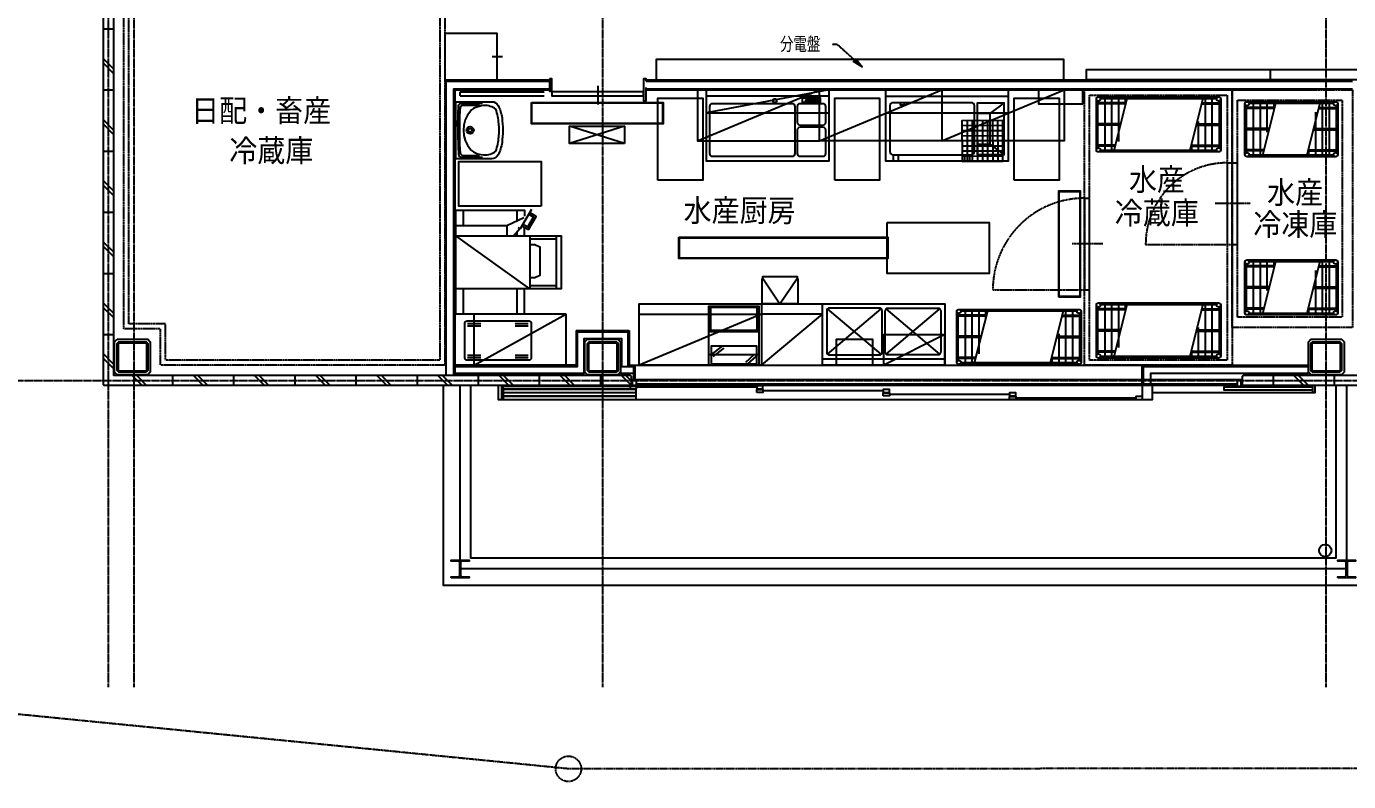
# Model space of a CAD drawing. Header units: millimetres. Extents: x 0 to 181737, y 0 to 59400.
# Drawn here: x 109059 to 122034, y 13639 to 21049 of the extents above; entities that cross this region are included whole.
import ezdxf
from ezdxf.enums import TextEntityAlignment as Align

# ---------------------------------------------------------------- set-up
doc = ezdxf.new("R2010")
doc.units = ezdxf.units.MM
doc.header["$LTSCALE"] = 0.2
for name, pattern in [('CENTER', [50.8, 31.75, -6.35, 6.35, -6.35]), ('HIDDEN', [9.525, 6.35, -3.175]), ('HIDDEN2', [4.7625, 3.175, -1.5875]), ('PHANTOM', [63.5, 31.75, -6.35, 6.35, -6.35, 6.35, -6.35])]:
    doc.linetypes.add(name, pattern=pattern)
doc.layers.get('Defpoints').update_dxf_attribs({"color": 5})
for name, color, linetype in [('A_什器', 9, 'HIDDEN'), ('A_境界線', 9, 'PHANTOM'), ('A_室名', 8, 'Continuous'), ('A_建築', 8, 'Continuous')]:
    doc.layers.add(name, color=color, linetype=linetype)
doc.layers.add('A_通芯', color=8, linetype='CENTER', plot=False)
doc.styles.get("Standard").update_dxf_attribs({"font": 'simplex.shx', "width": 0.8, "bigfont": 'extfont2.shx'})

msp = doc.modelspace()

# ---------------------------------------------------------------- hatches: boundary and pattern name
at = {"layer": 'Defpoints', "linetype": 'Continuous'}
msp.add_hatch(color=256, dxfattribs=at).paths.add_polyline_path([(117198.31, 20729.36), (117260.49, 20651.03), (117176.28, 20704.96)])

# ---------------------------------------------------------------- linework, layer by layer
at = {"layer": 'A_什器'}
for p, q in [((120842.28, 19710), (120842.28, 18910)), ((120842.28, 19710), (120942.3, 19710)), ((120842.3, 19710), (120842.3, 18910)), ((120942.3, 18910), (120942.3, 19710)), ((119442.28, 19363.21), (119442.29, 18463.21)), ((119442.28, 19363.21), (119492.29, 19363.21)), ((119442.29, 19363.21), (119442.3, 18463.21)), ((119492.3, 18463.21), (119492.29, 19363.21)), ((121071.14, 19311.26), (120722.71, 19311.26)), ((121071.15, 19311.26), (120722.72, 19311.26)), ((119621.14, 18914.48), (119322.7, 18914.48)), ((119621.15, 18914.48), (119322.72, 18914.48)), ((120042.28, 18910), (120942.3, 18910)), ((118542.29, 18463.2), (119492.3, 18463.21))]:
    msp.add_line(p, q, dxfattribs=at)
msp.add_lwpolyline([(113164.8, 22125), (113164.8, 17725), (110375, 17725), (110375, 18080), (110014.8, 18080), (110014.8, 22125), (113164.8, 22125)], dxfattribs=at)
for points in [[(113114.8, 22075), (113114.8, 17775), (110425, 17775), (110425, 18130), (110064.8, 18130), (110064.8, 22075)], [(119442.3, 20425), (120892.3, 20425), (120892.3, 17725), (119442.3, 17725)], [(119492.3, 20375), (120842.3, 20375), (120842.3, 17775), (119492.3, 17775)], [(120892.3, 20425), (122072.3, 20425), (122072.3, 18095), (120892.3, 18095)], [(120942.3, 20325), (121971.1, 20325), (121971.1, 18195.15), (120942.3, 18195.15)]]:
    msp.add_lwpolyline(points, close=True, dxfattribs=at)
at = {"layer": 'A_什器', "linetype": 'Continuous'}
for points in [[(113164.8, 20980), (113164.8, 20525), (113679.8, 20525), (113679.8, 20980)], [(119463.4, 20525), (119463.4, 20625.26), (123063.4, 20625.26), (123063.4, 20525)], [(118993.71, 20425), (119423.71, 20425), (119423.71, 20285), (118993.71, 20285)], [(115256.5, 19538.58), (115256.5, 20344.58), (115696.5, 20344.58), (115696.5, 19538.58)], [(116673.12, 20345), (116673.12, 20305), (116853.12, 20305), (116853.12, 20345)], [(116703.12, 20330), (116703.12, 20320), (116823.12, 20320), (116823.12, 20330)], [(116991.38, 19538.58), (116991.38, 20344.58), (117431.38, 20344.58), (117431.38, 19538.58)], [(118753.32, 19538.58), (118753.32, 20344.58), (119193.32, 20344.58), (119193.32, 19538.58)], [(118241.53, 19723.42), (118641.53, 19725), (118639.95, 20125), (118239.95, 20123.42)], [(114927.88, 19898.5), (114387.88, 20068.5), (114927.88, 20068.5)], [(114109.35, 19284.15), (113303.35, 19284.15), (113303.35, 19724.15), (114109.35, 19724.15)], [(117507.11, 19124.99), (118507.11, 19124.99), (118507.11, 18624.99), (117507.11, 18624.99)], [(116226.5, 18295), (116226.5, 18065), (115776.5, 18065), (115776.5, 18295)], [(115782.42, 17735), (115782.42, 17915), (116222.42, 17915), (116222.42, 17735)], [(117006.4, 17725), (117366.4, 17725), (117366.4, 17975), (117006.4, 17975)]]:
    msp.add_lwpolyline(points, close=True, dxfattribs=at)
for points in [[(113629.8, 20752.5), (113729.8, 20752.5)], [(121263.4, 20625.26), (121263.4, 20525)], [(116843.13, 19925), (118043.13, 20425), (118043.13, 19925), (119243.13, 20425), (119243.13, 19925), (116843.13, 19925), (116843.13, 20425), (115643.13, 20425), (115643.13, 19925), (116843.13, 19925)], [(115643.13, 19925), (116843.13, 20425)], [(116933.12, 20425), (116933.12, 19725), (115733.12, 19725), (115733.12, 20425), (116933.12, 20425), (115733.12, 20200), (116933.12, 20200)], [(116843.13, 20425), (119243.13, 20425)], [(117493.12, 20425), (118693.12, 20425), (118693.12, 19725), (117493.12, 19725), (117493.12, 20425)], [(116933.12, 20365), (115733.12, 20365)], [(117493.12, 20365), (118693.12, 20365)], [(117633.27, 20300), (117633.27, 20278.66), (117675.05, 20278.66), (117675.05, 20300)], [(118393.12, 19895), (118513.5, 19895), (118653.12, 19790), (118393.12, 19790), (118393.12, 20300), (118653.12, 20300), (118513.5, 20195), (118393.12, 20195)], [(118653.12, 19790), (118653.12, 20300)], [(119558.54, 19836.84), (119558.54, 20336.84)], [(119573.54, 19856.21), (119573.54, 20317.48)], [(119849.35, 20299.69), (119573.54, 20299.69)], [(119846.34, 20289.69), (119573.54, 20289.69)], [(119578.54, 20356.84), (120761.54, 20356.84)], [(119597.9, 20341.84), (120739.17, 20341.84)], [(119640.54, 20341.84), (119640.54, 19831.84)], [(119707.54, 20341.84), (119707.54, 19831.84)], [(119733.54, 19831.84), (119862.07, 20341.84)], [(119774.54, 20341.84), (119774.54, 19919.73)], [(119841.54, 20341.84), (119841.54, 20273.79)], [(120603.54, 20341.84), (120475, 19831.84)], [(120587.8, 20289.69), (120763.54, 20289.69)], [(120590.82, 20299.69), (120763.54, 20299.69)], [(120629.54, 19831.84), (120629.54, 20341.84)], [(120696.54, 19831.84), (120696.54, 20341.84)], [(120763.54, 20317.48), (120763.54, 19856.21)], [(120778.54, 20336.84), (120778.54, 19836.84)], [(121017.07, 19790.22), (121017.07, 20290.22)], [(121032.07, 19809.59), (121032.07, 20270.86)], [(121307.89, 20253.07), (121032.07, 20253.07)], [(121304.87, 20243.07), (121032.07, 20243.07)], [(121034.07, 20310.22), (121907.07, 20310.22)], [(121056.44, 20295.22), (121887.71, 20295.22)], [(121099.07, 20295.22), (121099.07, 19785.22)], [(121166.07, 20295.22), (121166.07, 19785.22)], [(121192.07, 19785.22), (121320.61, 20295.22)], [(121233.07, 20295.22), (121233.07, 20011.11)], [(121300.07, 20295.22), (121300.07, 20227.17)], [(121752.07, 20295.22), (121623.54, 19785.22)], [(121736.34, 20243.07), (121912.07, 20243.07)], [(121739.36, 20253.07), (121912.07, 20253.07)], [(121778.07, 19785.22), (121778.07, 20295.22)], [(121845.07, 19785.22), (121845.07, 20295.22)], [(121912.07, 20270.86), (121912.07, 19809.59)], [(121927.07, 20290.22), (121927.07, 19790.22)], [(117493.12, 20200), (118693.12, 20200)], [(118289.95, 20123.61), (118291.53, 19723.62)], [(118339.95, 20123.81), (118341.53, 19723.81)], [(118389.95, 20124.01), (118391.53, 19724.01)], [(118439.95, 20124.21), (118441.53, 19724.21)], [(118489.95, 20124.4), (118491.53, 19724.41)], [(118513.5, 20195), (118513.5, 19895)], [(118539.95, 20124.6), (118541.53, 19724.6)], [(118589.95, 20124.8), (118591.53, 19724.8)], [(120562.54, 19831.84), (120562.54, 20115.96)], [(121711.07, 19785.22), (121711.07, 20207.34)], [(114927.88, 19898.5), (114387.88, 19898.5), (114387.88, 20068.5)], [(114927.88, 20068.5), (114387.88, 19898.5)], [(118640.15, 20075), (118240.15, 20073.42)], [(118640.34, 20025), (118240.35, 20023.42)], [(119800.07, 20094.34), (119573.54, 20094.34)], [(119795.54, 20079.34), (119573.54, 20079.34)], [(120537.01, 20079.34), (120763.54, 20079.34)], [(120541.53, 20094.34), (120763.54, 20094.34)], [(121258.6, 20047.72), (121032.07, 20047.72)], [(121254.08, 20032.72), (121032.07, 20032.72)], [(121685.54, 20032.72), (121912.07, 20032.72)], [(121690.07, 20047.72), (121912.07, 20047.72)], [(118640.54, 19975), (118240.54, 19973.42)], [(118640.74, 19925), (118240.74, 19923.42)], [(118640.94, 19875), (118240.94, 19873.42)], [(119749.27, 19883.99), (119573.54, 19883.99)], [(119746.25, 19873.99), (119573.54, 19873.99)], [(120487.72, 19873.99), (120763.54, 19873.99)], [(120490.74, 19883.99), (120763.54, 19883.99)], [(120495.54, 19831.84), (120495.54, 19899.9)], [(121644.07, 19785.22), (121644.07, 19853.28)], [(117568.12, 19725), (117568.12, 19790)], [(117618.12, 19725), (117618.12, 19790)], [(118641.13, 19825), (118241.14, 19823.42)], [(118641.33, 19775), (118241.33, 19773.42)], [(118268.12, 19725), (118268.12, 19790)], [(118318.12, 19725), (118318.12, 19790)], [(120761.54, 19816.84), (119578.54, 19816.84)], [(120739.17, 19831.84), (119597.9, 19831.84)], [(121207.81, 19837.37), (121032.07, 19837.37)], [(121204.79, 19827.37), (121032.07, 19827.37)], [(121907.07, 19770.22), (121034.07, 19770.22)], [(121887.71, 19785.22), (121056.44, 19785.22)], [(121636.26, 19827.37), (121912.07, 19827.37)], [(121639.27, 19837.37), (121912.07, 19837.37)], [(114352.33, 18225.14), (113273.28, 18225.14), (113273.28, 19245.14), (113948.28, 19245.14), (113948.28, 19187.6)], [(113348.28, 19095.14), (113348.28, 19245.14)], [(113873.28, 19142.38), (113873.28, 19245.14)], [(114014.41, 19251.91), (113905.16, 19062.68), (113883.41, 19075.24)], [(113922.28, 19092.34), (113987.13, 19054.9), (114062.13, 19184.81), (113997.28, 19222.25)], [(113932.28, 19109.67), (113979.81, 19082.22), (114034.81, 19177.49), (113987.28, 19204.93)], [(113273.28, 19095.14), (113773.28, 19095.14), (113940.51, 19174.14)], [(113773.28, 19095.14), (113773.28, 18995.14)], [(113948.28, 18995.14), (113948.28, 19077.34)], [(113998.28, 18995.14), (113998.28, 18475.14), (113273.28, 18995.14), (114308.28, 18995.14), (114308.28, 18475.14), (113273.28, 18475.14)], [(113839.16, 18995.13), (113900.4, 19066.75)], [(113873.28, 18995.14), (113873.28, 19035.03)], [(113998.28, 18965.14), (114258.28, 18965.14)], [(114258.28, 18995.14), (114258.28, 18475.14)], [(113998.28, 18910.14), (114048.28, 18910.14), (114098.28, 18885.14), (114098.28, 18605.14), (114048.28, 18580.14), (113998.28, 18580.14)], [(121017.07, 18237.04), (121017.07, 18737.04)], [(121032.07, 18256.41), (121032.07, 18717.68)], [(121307.89, 18699.89), (121032.07, 18699.89)], [(121304.87, 18689.89), (121032.07, 18689.89)], [(121034.07, 18757.04), (121907.07, 18757.04)], [(121056.44, 18742.04), (121887.71, 18742.04)], [(121099.07, 18742.04), (121099.07, 18232.04)], [(121166.07, 18742.04), (121166.07, 18232.04)], [(121192.07, 18232.04), (121320.61, 18742.04)], [(121233.07, 18742.04), (121233.07, 18457.93)], [(121300.07, 18742.04), (121300.07, 18673.99)], [(121752.07, 18742.04), (121623.54, 18232.04)], [(121736.34, 18689.89), (121912.07, 18689.89)], [(121739.36, 18699.89), (121912.07, 18699.89)], [(121778.07, 18232.04), (121778.07, 18742.04)], [(121845.07, 18232.04), (121845.07, 18742.04)], [(121912.07, 18717.68), (121912.07, 18256.41)], [(121927.07, 18737.04), (121927.07, 18237.04)], [(116281.31, 18582.42), (116453.81, 18325), (116626.31, 18582.42)], [(121711.07, 18232.04), (121711.07, 18654.16)], [(113348.28, 18225.14), (113348.28, 18475.14)], [(113873.28, 18225.14), (113873.28, 18475.14)], [(113948.28, 18225.14), (113948.28, 18475.14)], [(113998.28, 18505.14), (114258.28, 18505.14)], [(121258.6, 18494.54), (121032.07, 18494.54)], [(121254.08, 18479.54), (121032.07, 18479.54)], [(121685.54, 18479.54), (121912.07, 18479.54)], [(121690.07, 18494.54), (121912.07, 18494.54)], [(116272.31, 17725), (115072.31, 17725), (115072.31, 18325), (116272.31, 18325), (116272.31, 17725), (116872.31, 17725), (116872.31, 18325), (118072.31, 18325), (118072.31, 17725), (116872.31, 17725)], [(115756.51, 17725), (115756.51, 18305), (116246.5, 18305), (116246.5, 17725)], [(116272.31, 18324), (116273.31, 18324), (116273.31, 18325), (116871.31, 18325), (116871.31, 18324), (116872.31, 18324)], [(116626.31, 18325), (116626.31, 18327.9), (116281.31, 18327.9), (116281.31, 18325)], [(119558.54, 17814.98), (119558.54, 18314.98)], [(119573.54, 17834.34), (119573.54, 18295.61)], [(119578.54, 18334.98), (120761.54, 18334.98)], [(119597.9, 18319.98), (120739.17, 18319.98)], [(119640.54, 18319.98), (119640.54, 17809.98)], [(119707.54, 18319.98), (119707.54, 17809.98)], [(119733.54, 17809.98), (119862.07, 18319.98)], [(119774.54, 18319.98), (119774.54, 17897.86)], [(119841.54, 18319.98), (119841.54, 18251.92)], [(120603.54, 18319.98), (120475, 17809.98)], [(120629.54, 17809.98), (120629.54, 18319.98)], [(120696.54, 17809.98), (120696.54, 18319.98)], [(120763.54, 18295.61), (120763.54, 17834.34)], [(120778.54, 18314.98), (120778.54, 17814.98)], [(121644.07, 18232.04), (121644.07, 18300.1)], [(113452.33, 17725.14), (114352.33, 18225.14), (114352.33, 17725.14), (113452.33, 17725.14), (113452.33, 18225.14)], [(115072.31, 18225), (116272.31, 18225), (115072.31, 17725)], [(115072.31, 17725), (116272.31, 17725), (116872.32, 18225)], [(116872.31, 18225), (116272.31, 18225)], [(117448.53, 17833.79), (116921.1, 18276.21)], [(116921.1, 17833.79), (117448.53, 18276.21)], [(117496.1, 17833.79), (118023.53, 18276.21)], [(118023.53, 17833.79), (117496.1, 18276.21)], [(118188.93, 17752.13), (118188.93, 18252.13)], [(118203.93, 17771.5), (118203.93, 18232.77)], [(118479.74, 18214.98), (118203.93, 18214.98)], [(118476.73, 18204.98), (118203.93, 18204.98)], [(118208.93, 18272.13), (119391.93, 18272.13)], [(118228.29, 18257.13), (119369.56, 18257.13)], [(118270.93, 18257.13), (118270.93, 17747.13)], [(118337.93, 18257.13), (118337.93, 17747.13)], [(118363.93, 17747.13), (118492.46, 18257.13)], [(118404.93, 18257.13), (118404.93, 17835.02)], [(118471.93, 18257.13), (118471.93, 18189.08)], [(119233.93, 18257.13), (119105.39, 17747.13)], [(119218.19, 18204.98), (119393.93, 18204.98)], [(119221.21, 18214.98), (119393.93, 18214.98)], [(119259.93, 17747.13), (119259.93, 18257.13)], [(119326.93, 17747.13), (119326.93, 18257.13)], [(119393.93, 18232.77), (119393.93, 17771.5)], [(119408.93, 18252.13), (119408.93, 17752.13)], [(119849.35, 18277.83), (119573.54, 18277.83)], [(119846.34, 18267.83), (119573.54, 18267.83)], [(120587.8, 18267.83), (120763.54, 18267.83)], [(120590.82, 18277.83), (120763.54, 18277.83)], [(121207.81, 18284.19), (121032.07, 18284.19)], [(121204.79, 18274.19), (121032.07, 18274.19)], [(121907.07, 18217.04), (121034.07, 18217.04)], [(121887.71, 18232.04), (121056.44, 18232.04)], [(121636.26, 18274.19), (121912.07, 18274.19)], [(121639.27, 18284.19), (121912.07, 18284.19)], [(113388.33, 18134.74), (113517.15, 18134.74)], [(113388.33, 18111.64), (113517.15, 18111.64)], [(113855.27, 18134.74), (113984.09, 18134.74)], [(113855.27, 18111.64), (113984.09, 18111.64)], [(115756.51, 18054.99), (116246.5, 18054.99)], [(119800.07, 18072.48), (119573.54, 18072.48)], [(119795.54, 18057.48), (119573.54, 18057.48)], [(120537.01, 18057.48), (120763.54, 18057.48)], [(120541.53, 18072.48), (120763.54, 18072.48)], [(120562.54, 17809.98), (120562.54, 18094.09)], [(115782.82, 17829.76), (115891.18, 17911.69)], [(117472.32, 17725), (117472.32, 18025), (118072.32, 18025), (117472.32, 17725), (118072.32, 17725), (118072.32, 18025)], [(118430.46, 18009.63), (118203.93, 18009.63)], [(118425.93, 17994.63), (118203.93, 17994.63)], [(119167.4, 17994.63), (119393.93, 17994.63)], [(119171.92, 18009.63), (119393.93, 18009.63)], [(119192.93, 17747.13), (119192.93, 18031.25)], [(113388.33, 17821.93), (113517.15, 17821.93)], [(113388.33, 17798.83), (113517.15, 17798.83)], [(113855.27, 17821.93), (113984.09, 17821.93)], [(113855.27, 17798.83), (113984.09, 17798.83)], [(116246.5, 17825), (115756.51, 17825)], [(115797.89, 17809.82), (115906.25, 17891.75)], [(116120.21, 17755.81), (116202.15, 17829.81)], [(116136.97, 17737.26), (116218.9, 17811.26)], [(118072.31, 17785), (116872.31, 17785)], [(118379.66, 17799.28), (118203.93, 17799.28)], [(118376.64, 17789.28), (118203.93, 17789.28)], [(119118.11, 17789.28), (119393.93, 17789.28)], [(119121.13, 17799.28), (119393.93, 17799.28)], [(119125.93, 17747.13), (119125.93, 17815.19)], [(119749.27, 17862.13), (119573.54, 17862.13)], [(119746.25, 17852.13), (119573.54, 17852.13)], [(120761.54, 17794.98), (119578.54, 17794.98)], [(120739.17, 17809.98), (119597.9, 17809.98)], [(120487.72, 17852.13), (120763.54, 17852.13)], [(120490.74, 17862.13), (120763.54, 17862.13)], [(120495.54, 17809.98), (120495.54, 17878.04)], [(116273.31, 17725), (116273.31, 17726), (116272.31, 17726)], [(116871.31, 17725), (116871.31, 17726), (116872.31, 17726)], [(119391.93, 17732.13), (118208.93, 17732.13)], [(119369.56, 17747.13), (118228.29, 17747.13)]]:
    msp.add_lwpolyline(points, dxfattribs=at)
for points in [[(113726.07, 19907.56, -0.07855015), (113687.73, 19788.68, -0.28270021), (113625.28, 19750.31), (113273.28, 19750.31), (113273.28, 20310.31), (113625.28, 20310.31, -0.28270021), (113687.73, 20271.93, -0.07855009), (113726.07, 20153.05, -0.02936864), (113733.28, 20030.31, -0.02936864), (113726.07, 19907.56)], [(113293.28, 20065.56, -0.01837821), (113300.72, 20267.89, -0.38916498), (113330.61, 20295.31), (113535.46, 20295.31)], [(113314.27, 20249.64, 0.01626481), (113308.28, 20065.56), (113308.28, 19995.06, 0.01626493), (113314.27, 19810.98)], [(113314.27, 20249.64, -0.39164051), (113344.18, 20277.31), (113503.67, 20277.31)], [(113694.86, 20094.24, 0.05807546), (113665.99, 20236.36, 0.16581841), (113550.67, 20273.15, 0.0251894), (113544.63, 20272.85, 0.08696986), (113458.22, 20248.54, 0.07510276), (113418.71, 20221.64)], [(113418.7, 20221.64, 0.36808585), (113418.71, 19838.97, 0.07510238), (113458.22, 19812.08, 0.08696945), (113544.63, 19787.77, 0.02519153), (113550.67, 19787.47, 0.16581939), (113665.99, 19824.25, 0.05807487), (113694.86, 19966.38, 0.02669577), (113698.28, 20030.31)], [(113293.28, 20065.56), (113293.28, 19995.06, 0.01837821), (113300.72, 19792.72)], [(113698.28, 20030.31, 0.02669536), (113694.86, 20094.24)], [(113300.72, 19792.72, 0.38916497), (113330.61, 19765.31), (113535.46, 19765.31)], [(113314.27, 19810.98, 0.39163092), (113344.18, 19783.31), (113503.67, 19783.31)], [(116632.31, 18325), (116632.31, 18564.71, 0.41421356), (116627.31, 18569.71), (116626.31, 18569.71), (116626.31, 18588.58, 0.41421356), (116623.31, 18591.58), (116284.31, 18591.58, 0.41421356), (116281.31, 18588.58), (116281.31, 18569.71), (116280.31, 18569.71, 0.41421356), (116275.31, 18564.71), (116275.31, 18325)]]:
    msp.add_lwpolyline(points, format="xyb", dxfattribs=at)
for points in [[(116575.12, 20290), (115791.12, 20290, 0.41421356), (115763.12, 20262), (115763.12, 19803, 0.41421356), (115791.12, 19775), (116575.12, 19775, 0.41421356), (116603.12, 19803), (116603.12, 20262, 0.41421356)], [(116651.12, 20080), (116875.12, 20080, 0.41421356), (116903.12, 20108), (116903.12, 20262, 0.41421356), (116875.12, 20290), (116651.12, 20290, 0.41421356), (116623.12, 20262), (116623.12, 20108, 0.41421356)], [(118363.12, 20270, 0.41421356), (118333.12, 20300), (117563.12, 20300, 0.41421356), (117533.12, 20270), (117533.12, 19820, 0.41421356), (117563.12, 19790), (118333.12, 19790, 0.41421356), (118363.12, 19820)], [(116623.12, 20032), (116623.12, 19803, 0.41421356), (116651.12, 19775), (116875.12, 19775, 0.41421356), (116903.12, 19803), (116903.12, 20032, 0.41421356), (116875.12, 20060), (116651.12, 20060, 0.41421356)], [(117427.31, 17825, 0.41421356), (117457.31, 17855), (117457.31, 18255, 0.41421356), (117427.31, 18285), (116942.31, 18285, 0.41421356), (116912.31, 18255), (116912.31, 17855, 0.41421356), (116942.31, 17825)], [(118032.31, 17855, -0.41421356), (118002.31, 17825), (117517.31, 17825, -0.41421356), (117487.31, 17855), (117487.31, 18255, -0.41421356), (117517.31, 18285), (118002.31, 18285, -0.41421356), (118032.31, 18255)], [(114012.69, 17793.8, -0.41421356), (113992.69, 17773.8), (113382.69, 17773.8, -0.41421356), (113362.69, 17793.8), (113362.69, 18138.8, -0.41421356), (113382.69, 18158.8), (113992.69, 18158.8, -0.41421356), (114012.69, 18138.8)]]:
    msp.add_lwpolyline(points, format="xyb", close=True, dxfattribs=at)
for centre, radius in [((116403.12, 20320), 19), ((119578.54, 20336.84), 20), ((120758.54, 20336.84), 20), ((121037.07, 20290.22), 20), ((121907.07, 20290.22), 20), ((113413.28, 20030.31), 35), ((113413.28, 20030.31), 17.75), ((119578.54, 19836.84), 20), ((120758.54, 19836.84), 20), ((121037.07, 19790.22), 20), ((121907.07, 19790.22), 20), ((121037.07, 18737.04), 20), ((121907.07, 18737.04), 20), ((119578.54, 18314.98), 20), ((120758.54, 18314.98), 20), ((118208.93, 18252.13), 20), ((119388.93, 18252.13), 20), ((121037.07, 18237.04), 20), ((121907.07, 18237.04), 20), ((119578.54, 17814.98), 20), ((120758.54, 17814.98), 20), ((118208.93, 17752.13), 20), ((119388.93, 17752.13), 20)]:
    msp.add_circle(centre, radius, dxfattribs=at)
at = {"layer": 'A_什器'}
for centre, radius, start, end in [((120842.28, 18910), 800, 90, 180), ((119442.29, 18463.21), 900, 90.000596, 180.000596)]:
    msp.add_arc(centre, radius, start, end, dxfattribs=at)
at = {"layer": 'A_境界線'}
msp.add_lwpolyline([(160764.5, 14975.04), (124502.65, 13767.02), (114377.78, 13763.86), (104147.68, 14776.54)], dxfattribs=at)
msp.add_circle((114377.88, 13763.82), 125, dxfattribs=at)
at = {"layer": 'A_建築'}
for p, q in [((113164.8, 20525), (114190.77, 20525)), ((115140.77, 20525), (122072.3, 20525)), ((113264.8, 20425), (114190.77, 20425)), ((113264.8, 20425), (113264.8, 17625)), ((113315.77, 20368.5), (113315.77, 20408.5)), ((114665.77, 20467.25), (114665.77, 20282.75)), ((115140.77, 20425), (121689.45, 20425)), ((114454.8, 18065), (114974.8, 18065)), ((114454.8, 18065), (114454.8, 17725)), ((114974.8, 18065), (114974.8, 17725)), ((114454.8, 17725), (113264.8, 17725)), ((114974.8, 17725), (121639.8, 17725)), ((115032.27, 17585), (115032.27, 17725)), ((120007.27, 17525), (120007.27, 17725))]:
    msp.add_line(p, q, dxfattribs=at)
at = {"layer": 'A_建築', "linetype": 'Continuous'}
for p, q in [((113315.77, 20408.5), (114140.77, 20408.5)), ((113315.77, 20368.5), (114140.77, 20368.5))]:
    msp.add_line(p, q, dxfattribs=at)
msp.add_lwpolyline([(115006.8, 17525), (109822.8, 17525), (109814.94, 17532.85, -0.19891237), (109814.8, 17533.21), (109814.8, 35417), (109822.8, 35425), (109906.8, 35425), (109914.8, 35417), (109914.8, 17625.5, 0.41421356), (109915.3, 17625), (114984.27, 17625), (114992.27, 17617), (114992.27, 17533), (114984.27, 17525)], format="xyb", dxfattribs=at)
for points in [[(109814.8, 21025), (109914.8, 21025)], [(109814.8, 20732.33), (109914.8, 20632.33)], [(109814.8, 20688), (109914.8, 20588)], [(113177.3, 17625), (113177.3, 20512.5), (114190.77, 20512.5)], [(115140.77, 20512.5), (122072.3, 20512.5)], [(109814.8, 20425), (109914.8, 20425)], [(113252.3, 17625), (113252.3, 20437.5), (114190.77, 20437.5)], [(115140.77, 20437.5), (122072.3, 20437.5)], [(109814.8, 20132.33), (109914.8, 20032.33)], [(109814.8, 20088), (109914.8, 19988)], [(109814.8, 19825), (109914.8, 19825)], [(109816.82, 19532.33), (109916.82, 19432.33)], [(109816.82, 19488), (109916.82, 19388)], [(109816.82, 19225), (109916.82, 19225)], [(109816.82, 18932.33), (109916.82, 18832.33)], [(109816.82, 18888), (109916.82, 18788)], [(109816.82, 18625), (109916.82, 18625)], [(109816.82, 18332.33), (109916.82, 18232.33)], [(109816.82, 18288), (109916.82, 18188)], [(113264.8, 17712.5), (114467.3, 17712.5), (114467.3, 18052.5), (114962.3, 18052.5), (114962.3, 17712.5)], [(109816.82, 18025), (109916.82, 18025)], [(113264.8, 17647.5), (114532.3, 17647.5), (114532.3, 17987.5), (114897.3, 17987.5), (114897.3, 17712.5)], [(109814.8, 17835.3), (109914.8, 17735.3)], [(109814.8, 17790.98), (109914.8, 17690.98)], [(114889.8, 17712.5), (115019.77, 17712.5)], [(114889.8, 17647.5), (115019.77, 17647.5)], [(115019.77, 17585), (115019.77, 17725)], [(120019.77, 17525), (120019.77, 17712.5), (121639.8, 17712.5)], [(120094.77, 17525), (120094.77, 17647.5), (121639.8, 17647.5)], [(110094.59, 17625), (110194.59, 17525)], [(110138.92, 17625), (110238.92, 17525)], [(110492.27, 17625), (110492.27, 17525)], [(110694.59, 17625), (110794.59, 17525)], [(110738.92, 17625), (110838.92, 17525)], [(111092.27, 17625), (111092.27, 17525)], [(111294.59, 17625), (111394.59, 17525)], [(111338.92, 17625), (111438.92, 17525)], [(111692.27, 17625), (111692.27, 17525)], [(111894.59, 17625), (111994.59, 17525)], [(111938.92, 17625), (112038.92, 17525)], [(112292.27, 17625), (112292.27, 17525)], [(112494.59, 17625), (112594.59, 17525)], [(112538.92, 17625), (112638.92, 17525)], [(112892.27, 17625), (112892.27, 17525)], [(113094.59, 17625), (113194.59, 17525)], [(113138.92, 17625), (113238.92, 17525)], [(122177.8, 17525), (122177.8, 15562), (113151.8, 15562), (113151.8, 17525)], [(121909.8, 17525), (121909.8, 15830), (113419.8, 15830), (113419.8, 17525)], [(113492.27, 17625), (113492.27, 17525)], [(120107.27, 17525), (120107.27, 17385), (113692.27, 17385), (113692.27, 17525)], [(113694.59, 17625), (113794.59, 17525)], [(113722.27, 17525), (113722.27, 17385)], [(113738.92, 17625), (113838.92, 17525)], [(114092.27, 17625), (114092.27, 17525)], [(114294.59, 17625), (114394.59, 17525)], [(114338.92, 17625), (114438.92, 17525)], [(114692.27, 17625), (114692.27, 17525)], [(114894.59, 17625), (114989.43, 17530.16)], [(114938.92, 17625), (114992.27, 17571.65)], [(115042.27, 17522.5), (114982.27, 17522.5), (114982.27, 17492.5), (115042.27, 17492.5)], [(120942.27, 17525), (115007.27, 17525), (115007.27, 17585), (120977.27, 17585), (120977.27, 17515), (120942.27, 17515), (120942.27, 17585)], [(115042.27, 17585), (115042.27, 17525)], [(115042.27, 17540), (120942.27, 17540)], [(120007.27, 17525), (120007.27, 17385)], [(120107.27, 17455), (121707.27, 17455), (121707.27, 17525)], [(121000.27, 17625), (128666.8, 17625), (128674.8, 17617), (128674.8, 17533), (128666.8, 17525), (121000.27, 17525), (120992.27, 17533), (120992.27, 17617), (121000.27, 17625)], [(121292.27, 17625), (121292.27, 17525)], [(121494.59, 17625), (121594.59, 17525)], [(121538.92, 17625), (121638.92, 17525)], [(121682.27, 17455), (121682.27, 17525)], [(121892.27, 17625), (121892.27, 17525)], [(116227.27, 17507.5), (115042.27, 17507.5)], [(117467.27, 17472.5), (116287.27, 17472.5)], [(118707.27, 17437.5), (117527.27, 17437.5)], [(119947.27, 17402.5), (118767.27, 17402.5)], [(120007.27, 17417.5), (119947.27, 17417.5), (119947.27, 17387.5), (120007.27, 17387.5)], [(121682.27, 17481), (120812.27, 17481), (120812.27, 17511), (121682.27, 17511)]]:
    msp.add_lwpolyline(points, dxfattribs=at)
at = {"layer": 'A_建築'}
for points in [[(114190.77, 20535), (114190.77, 20415), (114215.77, 20415), (114215.77, 20535)], [(114215.77, 20408.5), (114215.77, 20368.5), (115115.77, 20368.5), (115115.77, 20408.5)], [(109950, 17980), (110250, 17980), (110275, 17955), (110275, 17655), (110250, 17630), (109950, 17630), (109925, 17655), (109925, 17955)], [(114564.8, 17980), (114864.8, 17980), (114889.8, 17955), (114889.8, 17655), (114864.8, 17630), (114564.8, 17630), (114539.8, 17655), (114539.8, 17955)], [(121664.8, 17980), (121964.8, 17980), (121989.8, 17955), (121989.8, 17655), (121964.8, 17630), (121664.8, 17630), (121639.8, 17655), (121639.8, 17955)], [(115042.27, 17522.5), (115042.27, 17492.5), (113737.27, 17492.5), (113737.27, 17522.5)], [(113737.27, 17487.5), (113737.27, 17457.5), (115042.27, 17457.5), (115042.27, 17487.5)], [(113737.27, 17452.5), (113737.27, 17422.5), (115042.27, 17422.5), (115042.27, 17452.5)], [(113737.27, 17417.5), (113737.27, 17387.5), (115042.27, 17387.5), (115042.27, 17417.5)]]:
    msp.add_lwpolyline(points, close=True, dxfattribs=at)
for points in [[(115140.77, 20512.53), (115140.77, 20535), (115115.77, 20535), (115115.77, 20320.03), (115140.77, 20320.03), (115140.77, 20449.87)], [(122014.8, 17525), (122014.8, 15725), (113314.8, 15725), (113314.8, 17525)]]:
    msp.add_lwpolyline(points, dxfattribs=at)
at = {"layer": 'A_建築', "linetype": 'Continuous', "lineweight": -3}
for points in [[(114014.06, 20302.56), (115306.06, 20302.56), (115306.06, 20092.56), (114014.06, 20092.56)], [(114017.06, 20299.56), (115303.06, 20299.56), (115303.06, 20095.56), (114017.06, 20095.56)], [(114019.06, 20297.56), (115301.06, 20297.56), (115301.06, 20097.56), (114019.06, 20097.56)], [(119190.07, 18393.48), (119190.07, 19435.48), (119400.07, 19435.48), (119400.07, 18393.48)], [(119193.07, 18396.48), (119193.07, 19432.48), (119397.07, 19432.48), (119397.07, 18396.48)], [(119195.07, 18398.48), (119195.07, 19430.48), (119395.07, 19430.48), (119395.07, 18398.48)], [(115461.75, 18980), (117512.11, 18980), (117512.11, 18770), (115461.75, 18770)], [(115464.75, 18977), (117509.11, 18977), (117509.11, 18773), (115464.75, 18773)], [(115466.75, 18975), (117507.11, 18975), (117507.11, 18775), (115466.75, 18775)]]:
    msp.add_lwpolyline(points, close=True, dxfattribs=at)
at = {"layer": 'A_建築', "linetype": 'Continuous'}
for points in [[(110233, 17655), (109967, 17655), (109950, 17672), (109950, 17938), (109967, 17955), (110233, 17955), (110250, 17938), (110250, 17672)], [(110233, 17667), (109967, 17667), (109962, 17672), (109962, 17938), (109967, 17943), (110233, 17943), (110238, 17938), (110238, 17672)], [(114847.8, 17655), (114581.8, 17655), (114564.8, 17672), (114564.8, 17938), (114581.8, 17955), (114847.8, 17955), (114864.8, 17938), (114864.8, 17672)], [(114847.8, 17667), (114581.8, 17667), (114576.8, 17672), (114576.8, 17938), (114581.8, 17943), (114847.8, 17943), (114852.8, 17938), (114852.8, 17672)], [(121947.8, 17655), (121681.8, 17655), (121664.8, 17672), (121664.8, 17938), (121681.8, 17955), (121947.8, 17955), (121964.8, 17938), (121964.8, 17672)], [(121947.8, 17667), (121681.8, 17667), (121676.8, 17672), (121676.8, 17938), (121681.8, 17943), (121947.8, 17943), (121952.8, 17938), (121952.8, 17672)], [(116227.27, 17492.5), (116287.27, 17492.5), (116287.27, 17522.5), (116227.27, 17522.5)], [(116227.27, 17457.5), (116227.27, 17487.5), (116287.27, 17487.5), (116287.27, 17457.5)], [(117467.27, 17457.5), (117527.27, 17457.5), (117527.27, 17487.5), (117467.27, 17487.5)], [(117467.27, 17422.5), (117467.27, 17452.5), (117527.27, 17452.5), (117527.27, 17422.5)], [(118707.27, 17422.5), (118767.27, 17422.5), (118767.27, 17452.5), (118707.27, 17452.5)], [(118707.27, 17387.5), (118707.27, 17417.5), (118767.27, 17417.5), (118767.27, 17387.5)], [(113227.3, 15637.5), (113227.3, 15648.5), (113298.05, 15648.5), (113311.05, 15661.5), (113311.05, 15788.5), (113298.05, 15801.5), (113227.3, 15801.5), (113227.3, 15812.5), (113402.3, 15812.5), (113402.3, 15801.5), (113331.55, 15801.5), (113318.55, 15788.5), (113318.55, 15661.5), (113331.55, 15648.5), (113402.3, 15648.5), (113402.3, 15637.5)], [(121927.3, 15637.5), (121927.3, 15648.5), (121998.05, 15648.5), (122011.05, 15661.5), (122011.05, 15788.5), (121998.05, 15801.5), (121927.3, 15801.5), (121927.3, 15812.5), (122102.3, 15812.5), (122102.3, 15801.5), (122031.55, 15801.5), (122018.55, 15788.5), (122018.55, 15661.5), (122031.55, 15648.5), (122102.3, 15648.5), (122102.3, 15637.5)]]:
    msp.add_lwpolyline(points, close=True, dxfattribs=at)
msp.add_circle((121804.8, 15905), 60, dxfattribs=at)
at = {"layer": 'A_通芯'}
for p, q in [((109864.8, 14565.35), (109864.8, 46450.31)), ((110114.8, 14565.35), (110114.8, 46450.31)), ((114714.8, 14565.35), (114714.8, 46450.31)), ((121814.8, 14565.35), (121814.8, 46450.31)), ((106133.21, 17575), (161739.77, 17575))]:
    msp.add_line(p, q, dxfattribs=at)
at = {"layer": 'Defpoints', "linetype": 'HIDDEN2'}
for p, q in [((117016.11, 20871.82), (116966.11, 20871.82)), ((117260.49, 20651.03), (117016.11, 20871.82))]:
    msp.add_line(p, q, dxfattribs=at)
at = {"layer": 'Defpoints', "linetype": 'Continuous'}
for points in [[(115238.1, 20525), (119238.1, 20525), (119238.1, 20725), (115238.1, 20725)], [(117198.31, 20729.36), (117260.49, 20651.03), (117176.28, 20704.96)]]:
    msp.add_lwpolyline(points, close=True, dxfattribs=at)

# ---------------------------------------------------------------- texts
at = {"layer": 'A_室名'}
for s, p in [('日配・畜産', (110675.33, 20338.63)), ('冷蔵庫 ', (111049.45, 19946.3)), ('水産厨房', (115507.66, 19359.12))]:
    msp.add_text(s, height=250, dxfattribs=at).set_placement(p, align=Align.TOP_LEFT)
for s, p in [('水産', (120153.6, 19537.97)), ('水産', (121509.18, 19410.45)), ('冷蔵庫', (120151.98, 19209.85)), ('冷凍庫', (121511.04, 19097.93))]:
    msp.add_text(s, height=250, dxfattribs=at).set_placement(p, align=Align.MIDDLE_CENTER)
at = {"layer": 'Defpoints', "width": 0.8}
msp.add_text('分電盤', height=150, dxfattribs=at).set_placement((116454.11, 20946.82), align=Align.TOP_LEFT)

doc.saveas('drawing.dxf')
